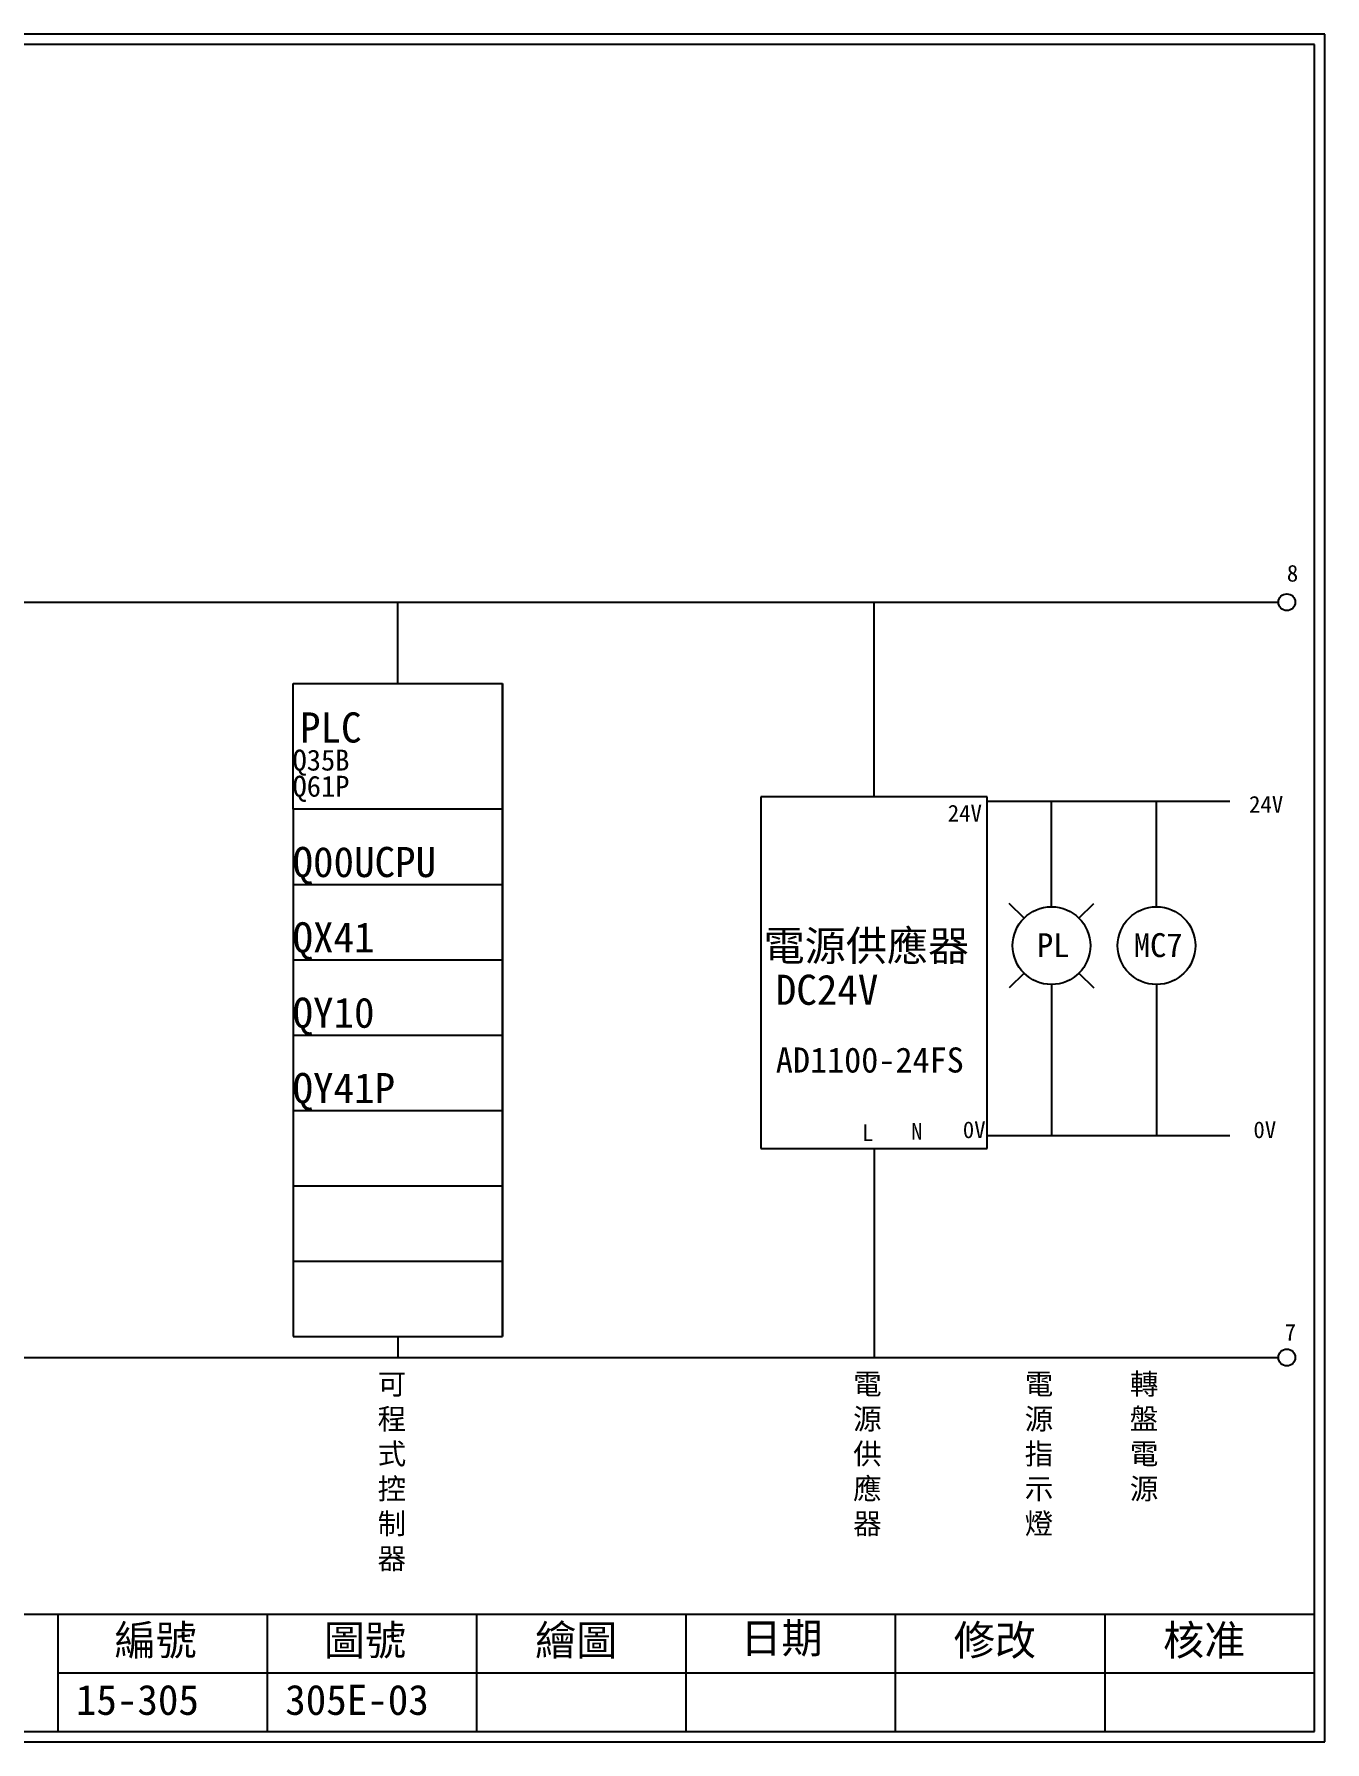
# Model space of a CAD drawing. Extents: x 10 to 297, y 3 to 207.
# Drawn here: x 142.9 to 297, y 3 to 207 of the extents above; entities that cross this region are included whole.
import ezdxf
from ezdxf.enums import TextEntityAlignment as Align

# ---------------------------------------------------------------- set-up
doc = ezdxf.new("R2010")
doc.units = 0
doc.layers.get('0').update_dxf_attribs({"linetype": 'CONTINUOUS'})
doc.layers.add('圖框層', color=7, linetype='CONTINUOUS')
doc.layers.add('標尺寸層', color=3, linetype='CONTINUOUS')
doc.styles.add('CNS', font='romanc.shx', dxfattribs={"bigfont": 'chineset.shx'})
doc.styles.add('STSL', font='kaiu.ttf')

msp = doc.modelspace()

# ---------------------------------------------------------------- linework, layer by layer
for p, q in [((48.79, 139.12), (291.46, 139.12)), ((173.8, 129.4), (198.8, 129.4)), ((173.8, 114.4), (173.8, 129.4)), ((198.8, 114.4), (198.8, 129.4)), ((198.8, 129.4), (198.8, 114.4)), ((198.8, 114.4), (173.8, 114.4)), ((173.8, 114.4), (173.8, 105.4)), ((198.8, 114.4), (198.8, 105.4)), ((198.8, 105.4), (198.8, 114.4)), ((256.67, 115.86), (229.67, 115.86)), ((229.67, 115.86), (229.67, 73.86)), ((256.67, 73.86), (256.67, 115.86)), ((285.64, 115.32), (256.67, 115.32)), ((264.36, 106.65), (264.36, 115.32)), ((276.9, 106.65), (276.9, 115.32)), ((264.36, 102.74), (264.36, 106.65)), ((276.9, 102.74), (276.9, 106.65)), ((173.8, 105.4), (198.8, 105.4)), ((173.8, 105.4), (173.8, 96.4)), ((198.8, 105.4), (198.8, 96.4)), ((198.8, 96.4), (198.8, 105.4)), ((261.08, 101.38), (259.31, 103.15)), ((267.64, 101.38), (269.41, 103.15)), ((173.8, 96.4), (198.8, 96.4)), ((173.8, 96.4), (173.8, 87.4)), ((198.8, 96.4), (198.8, 87.4)), ((198.8, 87.4), (198.8, 96.4)), ((261.08, 94.82), (259.31, 93.05)), ((267.64, 94.82), (269.41, 93.05)), ((264.36, 93.46), (264.36, 89.51)), ((276.9, 93.46), (276.9, 89.51)), ((264.36, 89.51), (264.36, 75.38)), ((276.9, 89.51), (276.9, 75.38)), ((173.8, 87.4), (198.8, 87.4)), ((173.8, 87.4), (173.8, 78.4)), ((198.8, 87.4), (198.8, 78.4)), ((198.8, 78.4), (198.8, 87.4)), ((173.8, 78.4), (198.8, 78.4)), ((173.8, 78.4), (173.8, 69.4)), ((198.8, 78.4), (198.8, 69.4)), ((198.8, 69.4), (198.8, 78.4)), ((229.67, 73.86), (256.67, 73.86)), ((285.64, 75.38), (256.67, 75.38)), ((173.8, 69.4), (198.8, 69.4)), ((173.8, 69.4), (173.8, 60.4)), ((198.8, 69.4), (198.8, 60.4)), ((198.8, 60.4), (198.8, 69.4)), ((173.8, 60.4), (198.8, 60.4)), ((173.8, 60.4), (173.8, 51.4)), ((198.8, 60.4), (198.8, 51.4)), ((198.8, 51.4), (198.8, 60.4)), ((173.8, 51.4), (198.8, 51.4)), ((52.98, 48.91), (291.46, 48.91))]:
    msp.add_line(p, q)
for centre in [(264.36, 98.1), (276.9, 98.1)]:
    msp.add_circle(centre, 4.64)
at = {"layer": '圖框層', "color": 7}
for p, q in [((297, 206.97), (10, 206.97)), ((297, 3), (297, 206.97)), ((295.75, 205.72), (11.25, 205.72)), ((295.75, 4.25), (295.75, 205.72)), ((11.25, 18.25), (295.75, 18.25)), ((145.75, 4.25), (145.75, 18.25)), ((170.75, 4.25), (170.75, 18.25)), ((195.75, 4.25), (195.75, 18.25)), ((220.75, 4.25), (220.75, 18.25)), ((245.75, 4.25), (245.75, 18.25)), ((270.75, 4.25), (270.75, 18.25)), ((145.75, 11.25), (295.75, 11.25)), ((11.25, 4.25), (295.75, 4.25)), ((10, 3), (297, 3))]:
    msp.add_line(p, q, dxfattribs=at)
at = {"layer": '標尺寸層', "color": 7}
for p, q in [((186.3, 129.4), (186.3, 139.12)), ((243.17, 115.86), (243.17, 139.12)), ((243.17, 73.86), (243.17, 48.91)), ((186.3, 51.4), (186.3, 48.91))]:
    msp.add_line(p, q, dxfattribs=at)
for centre in [(292.46, 139.12), (292.46, 48.91)]:
    msp.add_circle(centre, 1, dxfattribs=at)

# ---------------------------------------------------------------- texts
at = {"color": 7}
for s, p in [('PL', (264.56, 98.16)), ('MC7', (277.1, 98.16))]:
    msp.add_text(s, height=2.856, dxfattribs=at).set_placement(p, align=Align.MIDDLE_CENTER)
at = {"layer": '圖框層', "color": 4, "style": 'STSL'}
for s, height, p in [('8', 2, (292.46, 141.58)), ('PLC', 3.6, (174.62, 122.36)), ('Q35B', 2.5, (173.73, 119.01)), ('Q61P', 2.5, (173.73, 115.89)), ('24V', 2, (251.97, 112.92)), ('24V', 2, (287.95, 113.98)), ('Q00UCPU', 3.6, (173.73, 106.29)), ('QX41', 3.6, (173.73, 97.29)), ('電源供應器', 3.6, (229.98, 96.28)), ('DC24V', 3.6, (231.44, 91.03)), ('QY10', 3.6, (173.73, 88.29)), ('AD1100-24FS', 3, (231.44, 82.94)), ('QY41P', 3.6, (173.73, 79.29)), ('L', 2, (241.73, 74.76)), ('N', 2, (247.6, 74.91)), ('0V', 2, (253.77, 75.11)), ('0V', 2, (288.47, 75.11)), ('7', 2, (292.2, 50.91)), ('編號', 3.6, (152.47, 13.34)), ('圖號', 3.6, (177.47, 13.34)), ('繪圖', 3.6, (202.69, 13.34)), ('日期', 3.6, (227.22, 13.59)), ('修改', 3.6, (252.69, 13.34)), ('核准', 3.6, (277.69, 13.34)), ('15-305', 3.6, (147.86, 6.22)), ('305E-03', 3.6, (172.86, 6.22))]:
    msp.add_text(s, height=height, dxfattribs=at).set_placement(p)
at = {"layer": '標尺寸層', "color": 7, "char_height": 2.5, "width": 5.4243, "attachment_point": 1, "style": 'CNS'}
for s, insert in [('{\\fDFKai-SB|b0|i0|c136|p65;可程式控制器}', (183.89, 46.99)), ('{\\fDFKai-SB|b0|i0|c136|p65;電源供應器}', (240.67, 46.99)), ('{\\fDFKai-SB|b0|i0|c136|p65;電源指示燈}', (261.16, 46.99)), ('{\\fDFKai-SB|b0|i0|c136|p65;轉盤電源}', (273.71, 46.99))]:
    msp.add_mtext(s, dxfattribs=dict(at, insert=insert))

doc.saveas('drawing.dxf')
